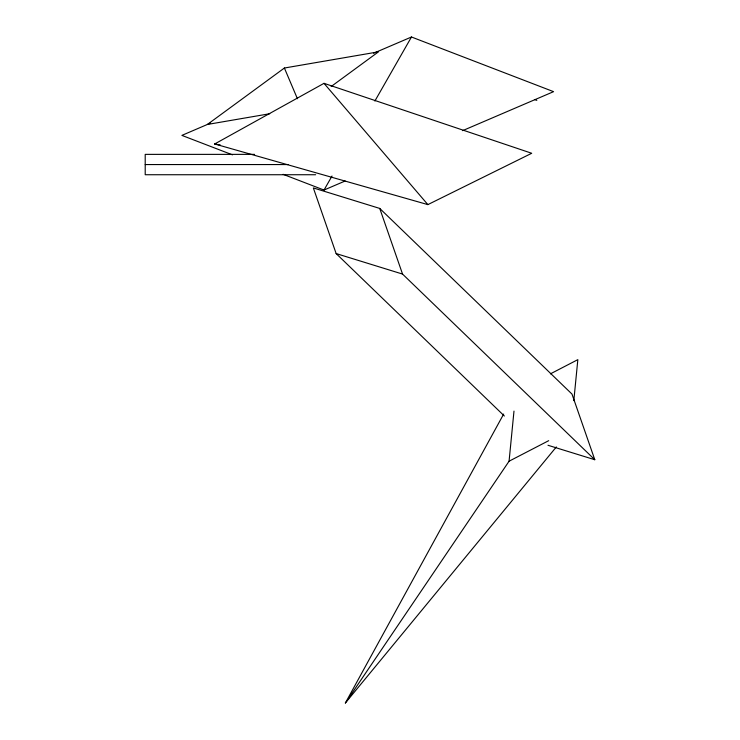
<?xml version="1.0" encoding="UTF-8"?>
<svg xmlns="http://www.w3.org/2000/svg" width="740" height="740" viewBox="0 0 740 740"><rect width="100%" height="100%" fill="white"/><g stroke="black" fill="none" stroke-linecap="round" stroke-linejoin="round"><path stroke-width="1.11" d="M503.663 414.058L345.367 703L509.074 461.205L513.986 411.107M573.824 400.627L577.838 359.64L550.412 373.857M283.096 174.316L324.009 190.051L332.01 176.046M374.884 101.019L411.468 37L553.585 91.658L462.602 130.656M345.367 703L556.332 446.942M331.159 86.515L378.473 51.837L284.391 68.025L207.394 124.459L269.739 113.738M214.683 143.976L324.009 83.333L531.727 153.273L427.868 204.61L214.683 143.976L220.344 145.012M509.074 461.205L548.692 440.679M210.567 123.099L181.883 135.392L232.49 154.854M373.626 53.215L411.468 37M324.009 190.051L345.164 180.986M254.597 154.373L145.207 154.373L145.207 174.733L315.619 174.733M145.207 164.558L287.989 164.558M547.989 445.276L594.793 459.725L571.992 394.087L379.74 208.43L313.344 187.923L336.145 253.57L504.365 416.019M336.145 253.57L402.542 274.068L594.793 459.725M534.659 99.549L536.805 100.372M324.009 83.333L427.868 204.61M284.391 68.025L297.434 98.744M379.74 208.43L402.542 274.068"/></g></svg>
